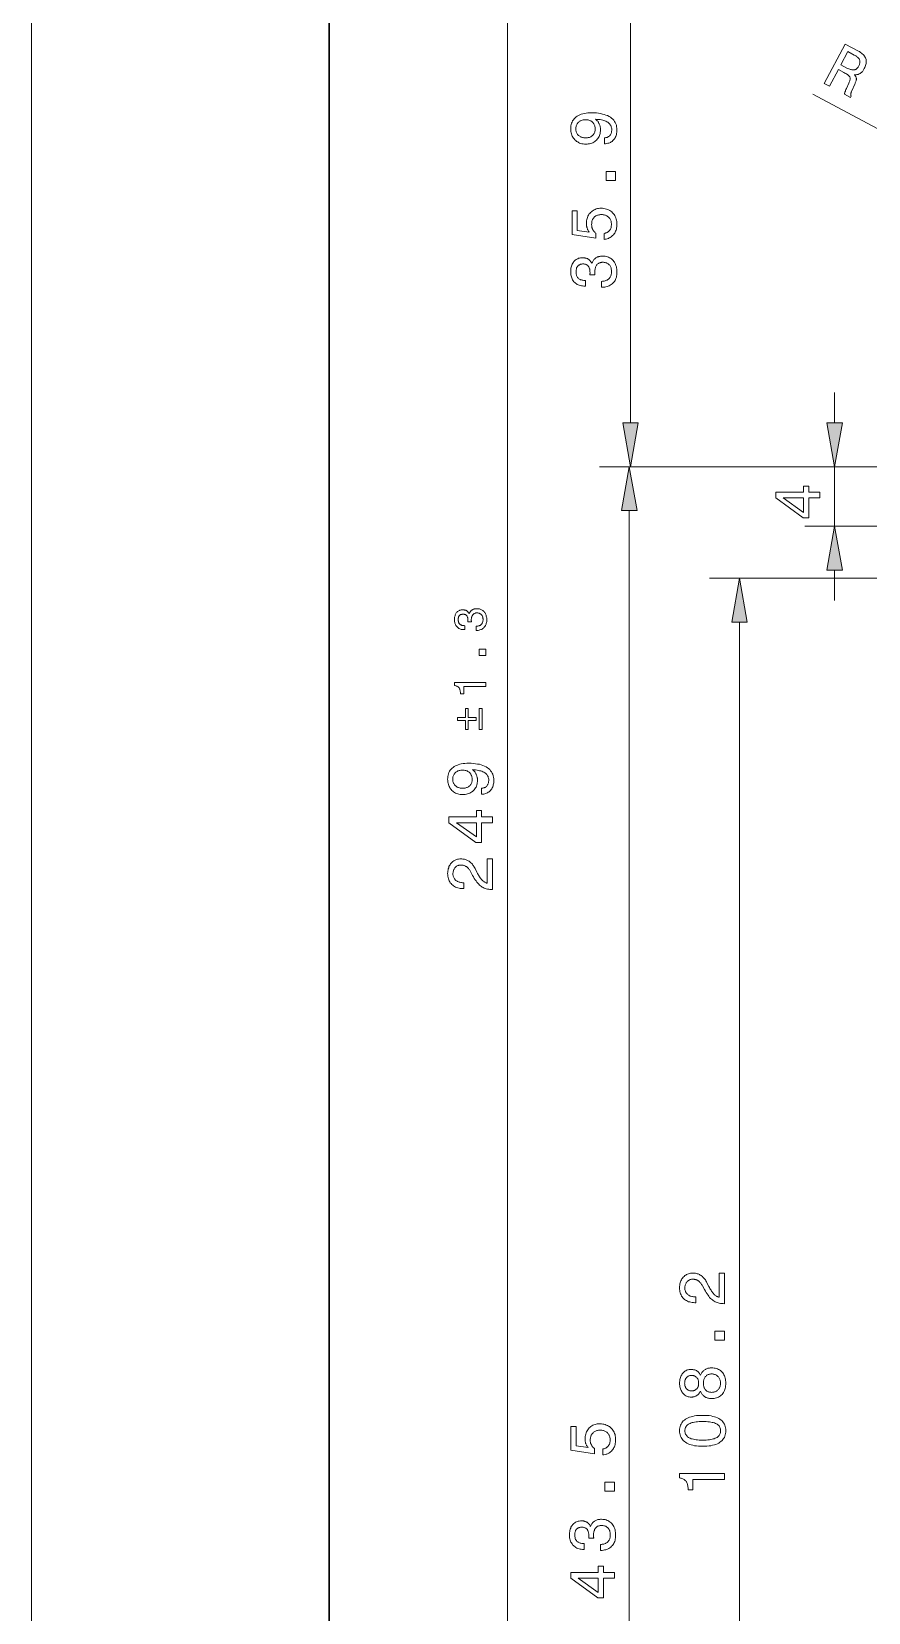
# Model space of a CAD drawing. Extents: x 0 to 297, y 0 to 420.
# Drawn here: x 0 to 56.2, y 210.7 to 317 of the extents above; entities that cross this region are included whole.
import ezdxf

# ---------------------------------------------------------------- set-up
doc = ezdxf.new("R2010")
doc.units = 0

msp = doc.modelspace()

# ---------------------------------------------------------------- linework, layer by layer
at = {"lineweight": 13}
for p, q in [((0, 420), (0, 0)), ((31.98, 147.18), (31.98, 390.27)), ((40.25, 290.68), (40.25, 320.67)), ((66.3, 287.72), (38.17, 287.72)), ((66.3, 287.72), (38.25, 287.72)), ((40.17, 147.18), (40.17, 284.77)), ((66.8, 280.22), (45.57, 280.22)), ((47.57, 174.98), (47.57, 277.27))]:
    msp.add_line(p, q, dxfattribs=at)
at = {"color": 3, "lineweight": 30}
msp.add_line((20, 415), (20, 5), dxfattribs=at)
at = {"lineweight": 13, "ltscale": 0.427657}
msp.add_line((67.59, 304.71), (52.5, 312.76), dxfattribs=at)
at = {"lineweight": 13, "ltscale": 0.051139}
msp.add_line((53.97, 290.68), (53.97, 292.72), dxfattribs=at)
at = {"lineweight": 13, "ltscale": 0.358197}
for p, q in [((66.3, 287.72), (51.97, 287.72)), ((66.3, 283.72), (51.97, 283.72))]:
    msp.add_line(p, q, dxfattribs=at)
at = {"lineweight": 13, "ltscale": 0.1}
msp.add_line((53.97, 283.72), (53.97, 287.72), dxfattribs=at)
at = {"lineweight": 13, "ltscale": 0.05114}
msp.add_line((53.97, 278.72), (53.97, 280.77), dxfattribs=at)
at = {"lineweight": 13}
for points in [[(53.27, 313.49), (54.68, 316.13), (55.57, 315.66), (55.64, 315.62), (55.71, 315.57), (55.77, 315.53), (55.83, 315.48), (55.88, 315.43), (55.93, 315.38), (55.97, 315.32), (56.01, 315.27), (56.04, 315.21), (56.06, 315.15), (56.08, 315.09), (56.09, 315.03), (56.09, 314.96), (56.09, 314.9), (56.09, 314.83), (56.07, 314.76), (56.05, 314.69), (56.03, 314.62), (56, 314.55), (55.96, 314.48), (55.94, 314.44), (55.92, 314.4), (55.89, 314.36), (55.86, 314.32), (55.83, 314.29), (55.81, 314.26), (55.78, 314.23), (55.74, 314.2), (55.71, 314.18), (55.68, 314.16), (55.64, 314.14), (55.61, 314.12), (55.57, 314.11), (55.54, 314.09), (55.5, 314.08), (55.46, 314.08), (55.42, 314.07), (55.38, 314.07), (55.34, 314.07), (55.29, 314.07), (55.32, 314.04), (55.34, 314.02), (55.36, 313.99), (55.37, 313.97), (55.39, 313.94), (55.4, 313.92), (55.41, 313.89), (55.42, 313.87), (55.42, 313.84), (55.43, 313.81), (55.43, 313.79), (55.43, 313.76), (55.42, 313.72), (55.42, 313.69), (55.41, 313.65), (55.4, 313.61), (55.38, 313.57), (55.36, 313.52), (55.35, 313.48), (55.32, 313.43), (55.12, 312.98), (55.11, 312.95), (55.1, 312.93), (55.09, 312.9), (55.08, 312.88), (55.07, 312.85), (55.06, 312.83), (55.06, 312.81), (55.05, 312.79), (55.05, 312.78), (55.05, 312.76), (55.05, 312.74), (55.05, 312.73), (55.05, 312.71), (55.05, 312.7), (55.05, 312.68), (55.05, 312.67), (55.06, 312.66), (55.06, 312.64), (55.07, 312.63), (55.08, 312.62), (55.04, 312.54), (54.64, 312.76), (54.64, 312.77), (54.64, 312.78), (54.64, 312.8), (54.64, 312.81), (54.64, 312.82), (54.65, 312.84), (54.65, 312.86), (54.65, 312.87), (54.66, 312.89), (54.66, 312.91), (54.67, 312.93), (54.68, 312.95), (54.69, 312.97), (54.69, 312.99), (54.7, 313.02), (54.71, 313.04), (54.72, 313.07), (54.74, 313.1), (54.75, 313.12), (54.76, 313.15), (54.93, 313.51), (54.95, 313.56), (54.97, 313.61), (54.98, 313.65), (55, 313.7), (55.01, 313.74), (55.01, 313.78), (55.01, 313.81), (55.01, 313.84), (55.01, 313.87), (55, 313.9), (54.99, 313.93), (54.97, 313.95), (54.94, 313.98), (54.91, 314.01), (54.87, 314.04), (54.83, 314.08), (54.78, 314.11), (54.72, 314.15), (54.65, 314.18), (54.58, 314.22), (54.22, 314.41), (53.63, 313.3)], [(55.29, 315.39), (54.86, 315.62), (54.39, 314.74), (54.8, 314.52), (54.86, 314.49), (54.92, 314.46), (54.98, 314.44), (55.03, 314.42), (55.08, 314.41), (55.13, 314.4), (55.17, 314.39), (55.21, 314.39), (55.25, 314.39), (55.29, 314.39), (55.32, 314.4), (55.36, 314.41), (55.39, 314.43), (55.42, 314.45), (55.45, 314.48), (55.48, 314.51), (55.51, 314.54), (55.54, 314.58), (55.57, 314.62), (55.59, 314.67), (55.62, 314.71), (55.64, 314.76), (55.65, 314.8), (55.66, 314.84), (55.67, 314.88), (55.67, 314.92), (55.67, 314.96), (55.67, 315), (55.66, 315.03), (55.65, 315.07), (55.64, 315.1), (55.62, 315.13), (55.59, 315.17), (55.56, 315.2), (55.53, 315.23), (55.49, 315.26), (55.45, 315.29), (55.4, 315.33), (55.35, 315.36)], [(38.51, 309.43), (38.51, 309.83), (38.55, 309.83), (38.6, 309.84), (38.64, 309.85), (38.68, 309.86), (38.71, 309.87), (38.75, 309.89), (38.78, 309.91), (38.81, 309.93), (38.84, 309.95), (38.86, 309.98), (38.89, 310.01), (38.91, 310.04), (38.93, 310.08), (38.94, 310.11), (38.96, 310.15), (38.97, 310.19), (38.98, 310.23), (38.98, 310.27), (38.99, 310.32), (38.99, 310.37), (38.99, 310.43), (38.98, 310.49), (38.96, 310.55), (38.95, 310.61), (38.92, 310.66), (38.89, 310.71), (38.86, 310.75), (38.82, 310.8), (38.77, 310.84), (38.72, 310.87), (38.66, 310.91), (38.6, 310.94), (38.53, 310.96), (38.46, 310.99), (38.38, 311.01), (38.3, 311.03), (38.21, 311.05), (38.11, 311.06), (38.01, 311.07), (37.9, 311.08), (37.93, 311.05), (37.96, 311.02), (37.99, 311), (38.02, 310.97), (38.05, 310.94), (38.07, 310.91), (38.09, 310.87), (38.11, 310.84), (38.13, 310.8), (38.15, 310.77), (38.17, 310.73), (38.18, 310.69), (38.19, 310.66), (38.2, 310.62), (38.21, 310.58), (38.22, 310.54), (38.23, 310.49), (38.23, 310.45), (38.23, 310.41), (38.23, 310.36), (38.23, 310.28), (38.22, 310.2), (38.21, 310.12), (38.19, 310.05), (38.17, 309.98), (38.14, 309.91), (38.1, 309.85), (38.06, 309.79), (38.01, 309.73), (37.96, 309.67), (37.9, 309.62), (37.85, 309.58), (37.78, 309.54), (37.72, 309.5), (37.64, 309.47), (37.57, 309.45), (37.49, 309.43), (37.41, 309.42), (37.33, 309.41), (37.24, 309.41), (37.15, 309.41), (37.07, 309.42), (36.99, 309.43), (36.91, 309.45), (36.83, 309.48), (36.76, 309.51), (36.7, 309.55), (36.63, 309.59), (36.57, 309.64), (36.51, 309.69), (36.46, 309.75), (36.41, 309.81), (36.37, 309.87), (36.33, 309.94), (36.3, 310.01), (36.28, 310.09), (36.26, 310.17), (36.24, 310.25), (36.24, 310.34), (36.23, 310.43), (36.24, 310.53), (36.25, 310.63), (36.27, 310.72), (36.29, 310.81), (36.32, 310.89), (36.36, 310.97), (36.41, 311.04), (36.47, 311.11), (36.53, 311.17), (36.6, 311.23), (36.67, 311.28), (36.76, 311.33), (36.85, 311.37), (36.94, 311.41), (37.04, 311.44), (37.15, 311.46), (37.27, 311.48), (37.39, 311.5), (37.52, 311.51), (37.65, 311.51), (37.81, 311.51), (37.96, 311.5), (38.1, 311.48), (38.24, 311.46), (38.37, 311.43), (38.49, 311.4), (38.6, 311.36), (38.71, 311.32), (38.81, 311.27), (38.9, 311.21), (38.98, 311.15), (39.06, 311.08), (39.12, 311.01), (39.18, 310.93), (39.23, 310.85), (39.27, 310.76), (39.3, 310.67), (39.32, 310.57), (39.33, 310.47), (39.34, 310.36), (39.34, 310.28), (39.33, 310.2), (39.32, 310.12), (39.3, 310.05), (39.28, 309.98), (39.26, 309.92), (39.23, 309.85), (39.19, 309.79), (39.16, 309.74), (39.11, 309.69), (39.07, 309.64), (39.02, 309.59), (38.96, 309.56), (38.91, 309.52), (38.85, 309.5), (38.79, 309.47), (38.72, 309.46), (38.66, 309.44), (38.58, 309.43)], [(37.24, 309.82), (37.29, 309.83), (37.35, 309.83), (37.4, 309.84), (37.45, 309.85), (37.5, 309.86), (37.54, 309.88), (37.59, 309.9), (37.63, 309.93), (37.67, 309.96), (37.7, 309.99), (37.74, 310.02), (37.76, 310.05), (37.79, 310.09), (37.81, 310.13), (37.83, 310.17), (37.85, 310.22), (37.86, 310.26), (37.87, 310.31), (37.87, 310.36), (37.88, 310.41), (37.87, 310.47), (37.87, 310.53), (37.86, 310.58), (37.85, 310.63), (37.83, 310.68), (37.81, 310.72), (37.79, 310.76), (37.77, 310.8), (37.74, 310.84), (37.7, 310.88), (37.67, 310.91), (37.63, 310.94), (37.59, 310.96), (37.55, 310.98), (37.5, 311), (37.45, 311.02), (37.4, 311.03), (37.35, 311.04), (37.29, 311.04), (37.23, 311.04), (37.17, 311.04), (37.12, 311.04), (37.06, 311.03), (37.01, 311.02), (36.96, 311), (36.92, 310.98), (36.87, 310.96), (36.83, 310.94), (36.79, 310.91), (36.75, 310.88), (36.72, 310.84), (36.69, 310.8), (36.66, 310.76), (36.64, 310.72), (36.62, 310.68), (36.6, 310.63), (36.59, 310.58), (36.58, 310.53), (36.58, 310.48), (36.58, 310.43), (36.58, 310.37), (36.58, 310.32), (36.59, 310.27), (36.6, 310.23), (36.62, 310.18), (36.64, 310.14), (36.66, 310.1), (36.69, 310.06), (36.72, 310.02), (36.76, 309.99), (36.8, 309.96), (36.84, 309.93), (36.88, 309.91), (36.92, 309.88), (36.97, 309.87), (37.02, 309.85), (37.07, 309.84), (37.12, 309.83), (37.18, 309.83)], [(39.25, 306.97), (38.61, 306.97), (38.61, 307.57), (39.25, 307.57)], [(38.47, 303), (38.47, 303.4), (38.52, 303.41), (38.56, 303.42), (38.6, 303.44), (38.64, 303.45), (38.68, 303.47), (38.71, 303.49), (38.75, 303.51), (38.78, 303.54), (38.81, 303.57), (38.84, 303.6), (38.86, 303.63), (38.88, 303.67), (38.9, 303.7), (38.92, 303.74), (38.94, 303.78), (38.95, 303.82), (38.96, 303.86), (38.96, 303.91), (38.97, 303.96), (38.97, 304), (38.97, 304.06), (38.96, 304.12), (38.95, 304.17), (38.94, 304.23), (38.92, 304.28), (38.9, 304.32), (38.88, 304.37), (38.85, 304.41), (38.82, 304.45), (38.78, 304.49), (38.75, 304.52), (38.71, 304.55), (38.66, 304.58), (38.62, 304.61), (38.57, 304.63), (38.52, 304.64), (38.47, 304.66), (38.42, 304.66), (38.36, 304.67), (38.3, 304.67), (38.24, 304.67), (38.18, 304.66), (38.13, 304.66), (38.08, 304.64), (38.03, 304.63), (37.98, 304.61), (37.93, 304.58), (37.89, 304.56), (37.85, 304.53), (37.81, 304.49), (37.78, 304.45), (37.75, 304.41), (37.72, 304.37), (37.7, 304.33), (37.68, 304.28), (37.66, 304.23), (37.65, 304.18), (37.64, 304.12), (37.64, 304.06), (37.63, 304), (37.63, 303.97), (37.64, 303.94), (37.64, 303.9), (37.64, 303.87), (37.65, 303.84), (37.66, 303.8), (37.67, 303.77), (37.68, 303.74), (37.69, 303.71), (37.7, 303.68), (37.72, 303.66), (37.73, 303.63), (37.75, 303.6), (37.77, 303.57), (37.79, 303.55), (37.81, 303.52), (37.83, 303.5), (37.86, 303.48), (37.88, 303.45), (37.91, 303.43), (37.91, 303.09), (36.32, 303.32), (36.32, 304.93), (36.67, 304.93), (36.67, 303.61), (37.48, 303.49), (37.46, 303.52), (37.45, 303.54), (37.43, 303.56), (37.41, 303.59), (37.4, 303.61), (37.38, 303.64), (37.37, 303.66), (37.36, 303.69), (37.35, 303.72), (37.34, 303.75), (37.33, 303.78), (37.32, 303.81), (37.31, 303.84), (37.31, 303.87), (37.3, 303.9), (37.3, 303.93), (37.29, 303.97), (37.29, 304), (37.29, 304.03), (37.29, 304.07), (37.29, 304.16), (37.3, 304.24), (37.31, 304.33), (37.33, 304.41), (37.36, 304.48), (37.39, 304.56), (37.42, 304.63), (37.46, 304.69), (37.51, 304.75), (37.56, 304.81), (37.62, 304.86), (37.68, 304.91), (37.74, 304.95), (37.81, 304.99), (37.88, 305.02), (37.95, 305.05), (38.03, 305.07), (38.11, 305.08), (38.19, 305.09), (38.28, 305.09), (38.37, 305.09), (38.46, 305.08), (38.55, 305.06), (38.63, 305.04), (38.71, 305.02), (38.78, 304.98), (38.85, 304.95), (38.92, 304.9), (38.99, 304.85), (39.05, 304.79), (39.1, 304.73), (39.15, 304.67), (39.2, 304.6), (39.23, 304.53), (39.27, 304.45), (39.29, 304.37), (39.31, 304.29), (39.33, 304.2), (39.34, 304.11), (39.34, 304.02), (39.34, 303.93), (39.33, 303.85), (39.32, 303.78), (39.3, 303.7), (39.28, 303.63), (39.25, 303.56), (39.22, 303.49), (39.19, 303.43), (39.15, 303.37), (39.1, 303.31), (39.05, 303.26), (39, 303.21), (38.94, 303.17), (38.88, 303.13), (38.82, 303.1), (38.76, 303.07), (38.69, 303.04), (38.62, 303.02), (38.55, 303.01)], [(38.31, 299.79), (38.31, 300.18), (38.37, 300.19), (38.43, 300.19), (38.49, 300.2), (38.54, 300.21), (38.59, 300.23), (38.64, 300.25), (38.69, 300.27), (38.73, 300.3), (38.77, 300.33), (38.8, 300.36), (38.84, 300.39), (38.87, 300.43), (38.89, 300.47), (38.91, 300.51), (38.93, 300.56), (38.95, 300.61), (38.96, 300.66), (38.97, 300.71), (38.97, 300.77), (38.98, 300.83), (38.97, 300.88), (38.97, 300.94), (38.96, 300.99), (38.95, 301.04), (38.94, 301.09), (38.92, 301.14), (38.9, 301.18), (38.88, 301.22), (38.85, 301.26), (38.82, 301.29), (38.79, 301.32), (38.75, 301.35), (38.71, 301.38), (38.67, 301.4), (38.63, 301.42), (38.59, 301.43), (38.54, 301.45), (38.49, 301.45), (38.44, 301.46), (38.38, 301.46), (38.33, 301.46), (38.29, 301.45), (38.24, 301.45), (38.2, 301.43), (38.16, 301.42), (38.12, 301.4), (38.09, 301.38), (38.05, 301.35), (38.02, 301.33), (37.99, 301.29), (37.97, 301.26), (37.94, 301.22), (37.92, 301.18), (37.9, 301.14), (37.89, 301.09), (37.88, 301.04), (37.87, 300.99), (37.86, 300.94), (37.85, 300.88), (37.85, 300.82), (37.85, 300.81), (37.85, 300.81), (37.85, 300.8), (37.85, 300.79), (37.85, 300.78), (37.85, 300.77), (37.85, 300.76), (37.85, 300.75), (37.85, 300.74), (37.85, 300.73), (37.86, 300.72), (37.86, 300.71), (37.86, 300.7), (37.86, 300.69), (37.86, 300.68), (37.86, 300.67), (37.86, 300.65), (37.86, 300.64), (37.86, 300.63), (37.86, 300.61), (37.52, 300.61), (37.52, 300.62), (37.52, 300.63), (37.52, 300.64), (37.52, 300.65), (37.52, 300.66), (37.52, 300.67), (37.52, 300.67), (37.52, 300.68), (37.52, 300.69), (37.52, 300.7), (37.53, 300.71), (37.53, 300.72), (37.53, 300.72), (37.53, 300.73), (37.53, 300.74), (37.53, 300.75), (37.53, 300.76), (37.53, 300.76), (37.53, 300.77), (37.53, 300.78), (37.52, 300.83), (37.52, 300.89), (37.52, 300.94), (37.51, 300.99), (37.5, 301.03), (37.48, 301.07), (37.47, 301.11), (37.45, 301.15), (37.43, 301.18), (37.41, 301.21), (37.39, 301.24), (37.36, 301.26), (37.33, 301.28), (37.3, 301.3), (37.27, 301.31), (37.23, 301.33), (37.19, 301.34), (37.15, 301.34), (37.11, 301.35), (37.06, 301.35), (37.02, 301.35), (36.97, 301.34), (36.93, 301.34), (36.89, 301.33), (36.86, 301.32), (36.82, 301.3), (36.79, 301.28), (36.76, 301.26), (36.74, 301.24), (36.71, 301.21), (36.69, 301.19), (36.67, 301.15), (36.65, 301.12), (36.63, 301.09), (36.62, 301.05), (36.61, 301.01), (36.6, 300.96), (36.59, 300.92), (36.59, 300.87), (36.59, 300.82), (36.59, 300.77), (36.59, 300.71), (36.6, 300.66), (36.61, 300.62), (36.63, 300.57), (36.65, 300.53), (36.67, 300.49), (36.69, 300.45), (36.72, 300.42), (36.75, 300.39), (36.78, 300.36), (36.82, 300.33), (36.86, 300.31), (36.9, 300.29), (36.95, 300.28), (37, 300.26), (37.05, 300.25), (37.11, 300.24), (37.17, 300.24), (37.23, 300.24), (37.23, 299.85), (37.2, 299.85), (37.11, 299.86), (37.03, 299.87), (36.95, 299.88), (36.87, 299.9), (36.8, 299.92), (36.73, 299.95), (36.67, 299.98), (36.61, 300.02), (36.55, 300.06), (36.5, 300.11), (36.45, 300.16), (36.4, 300.22), (36.36, 300.28), (36.33, 300.34), (36.3, 300.41), (36.28, 300.48), (36.26, 300.56), (36.24, 300.63), (36.24, 300.72), (36.23, 300.8), (36.24, 300.89), (36.24, 300.98), (36.25, 301.06), (36.27, 301.14), (36.29, 301.21), (36.31, 301.28), (36.34, 301.34), (36.37, 301.4), (36.41, 301.46), (36.45, 301.51), (36.49, 301.56), (36.54, 301.61), (36.59, 301.64), (36.64, 301.68), (36.7, 301.7), (36.76, 301.73), (36.83, 301.74), (36.9, 301.76), (36.97, 301.76), (37.04, 301.77), (37.08, 301.77), (37.13, 301.76), (37.17, 301.76), (37.2, 301.75), (37.24, 301.74), (37.28, 301.73), (37.31, 301.72), (37.35, 301.71), (37.38, 301.69), (37.41, 301.67), (37.44, 301.65), (37.47, 301.63), (37.5, 301.61), (37.52, 301.58), (37.55, 301.55), (37.57, 301.52), (37.59, 301.49), (37.61, 301.46), (37.63, 301.42), (37.65, 301.39), (37.66, 301.43), (37.69, 301.48), (37.71, 301.52), (37.73, 301.56), (37.76, 301.6), (37.79, 301.64), (37.82, 301.67), (37.85, 301.7), (37.89, 301.73), (37.92, 301.76), (37.96, 301.78), (38, 301.8), (38.04, 301.82), (38.09, 301.84), (38.13, 301.85), (38.18, 301.86), (38.23, 301.87), (38.28, 301.88), (38.33, 301.88), (38.38, 301.88), (38.47, 301.88), (38.55, 301.87), (38.63, 301.85), (38.7, 301.83), (38.77, 301.81), (38.84, 301.77), (38.91, 301.74), (38.97, 301.69), (39.02, 301.64), (39.08, 301.59), (39.13, 301.52), (39.17, 301.46), (39.21, 301.39), (39.24, 301.32), (39.27, 301.24), (39.3, 301.16), (39.32, 301.08), (39.33, 300.99), (39.34, 300.9), (39.34, 300.8), (39.34, 300.71), (39.33, 300.62), (39.31, 300.54), (39.3, 300.46), (39.27, 300.38), (39.24, 300.31), (39.21, 300.24), (39.17, 300.18), (39.12, 300.12), (39.07, 300.06), (39.01, 300.01), (38.95, 299.96), (38.89, 299.92), (38.82, 299.88), (38.75, 299.85), (38.68, 299.83), (38.6, 299.81), (38.52, 299.8), (38.43, 299.79), (38.34, 299.79)], [(39.73, 290.68), (40.25, 287.72), (40.77, 290.68)], [(53.45, 290.68), (53.97, 287.72), (54.49, 290.68)], [(40.69, 284.77), (40.17, 287.72), (39.65, 284.77)], [(52.97, 285.63), (52.23, 285.63), (52.23, 284.28), (51.85, 284.28), (50.01, 285.62), (50.01, 286.02), (51.88, 286.02), (51.88, 286.41), (52.23, 286.41), (52.23, 286.02), (52.97, 286.02)], [(51.88, 284.65), (51.88, 285.63), (50.52, 285.63)], [(54.49, 280.77), (53.97, 283.72), (53.45, 280.77)], [(48.09, 277.27), (47.57, 280.22), (47.05, 277.27)], [(29.87, 276.72), (29.87, 277), (29.92, 277), (29.96, 277), (30, 277.01), (30.04, 277.02), (30.07, 277.03), (30.1, 277.04), (30.14, 277.06), (30.16, 277.08), (30.19, 277.1), (30.22, 277.12), (30.24, 277.14), (30.26, 277.17), (30.28, 277.2), (30.3, 277.23), (30.31, 277.26), (30.32, 277.29), (30.33, 277.33), (30.33, 277.37), (30.34, 277.4), (30.34, 277.45), (30.34, 277.49), (30.33, 277.53), (30.33, 277.56), (30.32, 277.6), (30.31, 277.63), (30.3, 277.66), (30.29, 277.69), (30.27, 277.72), (30.25, 277.75), (30.23, 277.77), (30.21, 277.79), (30.18, 277.81), (30.15, 277.83), (30.13, 277.85), (30.1, 277.86), (30.07, 277.87), (30.03, 277.88), (30, 277.89), (29.96, 277.89), (29.92, 277.89), (29.89, 277.89), (29.86, 277.89), (29.83, 277.88), (29.8, 277.87), (29.77, 277.86), (29.74, 277.85), (29.72, 277.83), (29.69, 277.82), (29.67, 277.8), (29.65, 277.77), (29.63, 277.75), (29.62, 277.72), (29.6, 277.69), (29.59, 277.66), (29.58, 277.63), (29.57, 277.6), (29.56, 277.56), (29.56, 277.52), (29.55, 277.48), (29.55, 277.44), (29.55, 277.44), (29.55, 277.43), (29.55, 277.43), (29.55, 277.42), (29.55, 277.41), (29.55, 277.41), (29.55, 277.4), (29.55, 277.39), (29.55, 277.39), (29.55, 277.38), (29.55, 277.37), (29.55, 277.37), (29.56, 277.36), (29.56, 277.35), (29.56, 277.34), (29.56, 277.33), (29.56, 277.33), (29.56, 277.32), (29.56, 277.31), (29.56, 277.3), (29.32, 277.3), (29.32, 277.3), (29.32, 277.31), (29.32, 277.31), (29.32, 277.32), (29.32, 277.33), (29.32, 277.33), (29.32, 277.34), (29.32, 277.35), (29.32, 277.35), (29.32, 277.36), (29.32, 277.36), (29.32, 277.37), (29.32, 277.37), (29.32, 277.38), (29.32, 277.39), (29.32, 277.39), (29.32, 277.4), (29.32, 277.4), (29.32, 277.41), (29.32, 277.41), (29.32, 277.45), (29.32, 277.49), (29.32, 277.52), (29.31, 277.56), (29.3, 277.59), (29.3, 277.62), (29.28, 277.65), (29.27, 277.67), (29.26, 277.69), (29.24, 277.71), (29.23, 277.73), (29.21, 277.75), (29.19, 277.76), (29.17, 277.78), (29.14, 277.79), (29.12, 277.8), (29.09, 277.8), (29.06, 277.81), (29.03, 277.81), (29, 277.81), (28.97, 277.81), (28.94, 277.81), (28.91, 277.8), (28.88, 277.8), (28.86, 277.79), (28.83, 277.78), (28.81, 277.77), (28.79, 277.75), (28.77, 277.73), (28.75, 277.72), (28.74, 277.7), (28.72, 277.68), (28.71, 277.65), (28.7, 277.63), (28.69, 277.6), (28.68, 277.57), (28.67, 277.54), (28.67, 277.51), (28.67, 277.48), (28.67, 277.44), (28.67, 277.4), (28.67, 277.37), (28.68, 277.33), (28.69, 277.3), (28.7, 277.27), (28.71, 277.24), (28.72, 277.21), (28.74, 277.18), (28.76, 277.16), (28.78, 277.14), (28.8, 277.12), (28.83, 277.1), (28.86, 277.09), (28.89, 277.07), (28.92, 277.06), (28.96, 277.05), (28.99, 277.04), (29.03, 277.04), (29.07, 277.04), (29.11, 277.03), (29.11, 276.77), (29.09, 276.77), (29.03, 276.77), (28.98, 276.77), (28.92, 276.78), (28.87, 276.79), (28.82, 276.81), (28.77, 276.83), (28.72, 276.85), (28.68, 276.88), (28.64, 276.91), (28.6, 276.95), (28.57, 276.98), (28.54, 277.02), (28.51, 277.06), (28.49, 277.11), (28.47, 277.16), (28.45, 277.21), (28.44, 277.26), (28.43, 277.31), (28.42, 277.37), (28.42, 277.43), (28.42, 277.49), (28.43, 277.55), (28.43, 277.61), (28.44, 277.66), (28.46, 277.71), (28.47, 277.76), (28.49, 277.81), (28.51, 277.85), (28.54, 277.89), (28.57, 277.93), (28.6, 277.96), (28.63, 277.99), (28.67, 278.02), (28.71, 278.04), (28.75, 278.06), (28.79, 278.08), (28.83, 278.09), (28.88, 278.1), (28.93, 278.1), (28.98, 278.1), (29.01, 278.1), (29.04, 278.1), (29.07, 278.1), (29.1, 278.09), (29.13, 278.09), (29.15, 278.08), (29.18, 278.07), (29.2, 278.06), (29.22, 278.05), (29.24, 278.04), (29.27, 278.02), (29.29, 278.01), (29.3, 277.99), (29.32, 277.97), (29.34, 277.95), (29.35, 277.93), (29.37, 277.91), (29.38, 277.89), (29.4, 277.86), (29.41, 277.84), (29.42, 277.87), (29.44, 277.9), (29.45, 277.93), (29.47, 277.96), (29.49, 277.99), (29.51, 278.01), (29.53, 278.04), (29.55, 278.06), (29.58, 278.08), (29.6, 278.1), (29.63, 278.11), (29.66, 278.13), (29.69, 278.14), (29.72, 278.15), (29.75, 278.16), (29.78, 278.17), (29.81, 278.18), (29.85, 278.18), (29.89, 278.18), (29.92, 278.18), (29.98, 278.18), (30.04, 278.18), (30.1, 278.17), (30.15, 278.15), (30.2, 278.13), (30.24, 278.11), (30.29, 278.08), (30.33, 278.05), (30.37, 278.02), (30.41, 277.98), (30.44, 277.93), (30.48, 277.89), (30.5, 277.84), (30.53, 277.79), (30.55, 277.74), (30.56, 277.68), (30.58, 277.62), (30.59, 277.56), (30.59, 277.5), (30.59, 277.43), (30.59, 277.36), (30.59, 277.3), (30.58, 277.25), (30.56, 277.19), (30.55, 277.14), (30.52, 277.09), (30.5, 277.04), (30.47, 276.99), (30.44, 276.95), (30.4, 276.91), (30.36, 276.87), (30.32, 276.84), (30.28, 276.81), (30.23, 276.79), (30.18, 276.77), (30.13, 276.75), (30.07, 276.73), (30.02, 276.72), (29.96, 276.72), (29.9, 276.72)], [(30.53, 275.03), (30.08, 275.03), (30.08, 275.45), (30.53, 275.45)], [(30.53, 272.95), (29.04, 272.95), (29.04, 272.46), (28.83, 272.46), (28.82, 272.51), (28.82, 272.56), (28.81, 272.61), (28.81, 272.65), (28.8, 272.69), (28.79, 272.73), (28.77, 272.77), (28.76, 272.8), (28.74, 272.83), (28.73, 272.86), (28.71, 272.88), (28.68, 272.91), (28.66, 272.93), (28.63, 272.95), (28.6, 272.96), (28.57, 272.98), (28.54, 272.99), (28.5, 273), (28.46, 273.01), (28.42, 273.02), (28.42, 273.22), (30.53, 273.22)], [(29.87, 270.66), (29.35, 270.66), (29.35, 270.06), (29.15, 270.06), (29.15, 270.66), (28.63, 270.66), (28.63, 270.87), (29.15, 270.87), (29.15, 271.46), (29.35, 271.46), (29.35, 270.87), (29.87, 270.87)], [(30.08, 270.06), (30.08, 271.46), (30.29, 271.46), (30.29, 270.06)], [(30.24, 265.71), (30.24, 266.11), (30.28, 266.11), (30.33, 266.12), (30.37, 266.13), (30.41, 266.14), (30.44, 266.15), (30.48, 266.17), (30.51, 266.19), (30.54, 266.21), (30.57, 266.24), (30.59, 266.26), (30.62, 266.29), (30.64, 266.33), (30.66, 266.36), (30.67, 266.39), (30.69, 266.43), (30.7, 266.47), (30.71, 266.51), (30.71, 266.56), (30.72, 266.6), (30.72, 266.65), (30.72, 266.72), (30.71, 266.78), (30.69, 266.83), (30.68, 266.89), (30.65, 266.94), (30.62, 266.99), (30.59, 267.04), (30.55, 267.08), (30.5, 267.12), (30.45, 267.15), (30.39, 267.19), (30.33, 267.22), (30.26, 267.25), (30.19, 267.27), (30.11, 267.29), (30.03, 267.31), (29.94, 267.33), (29.84, 267.34), (29.74, 267.35), (29.63, 267.36), (29.66, 267.33), (29.69, 267.31), (29.72, 267.28), (29.75, 267.25), (29.78, 267.22), (29.8, 267.19), (29.82, 267.16), (29.84, 267.12), (29.86, 267.09), (29.88, 267.05), (29.9, 267.01), (29.91, 266.98), (29.92, 266.94), (29.93, 266.9), (29.94, 266.86), (29.95, 266.82), (29.96, 266.78), (29.96, 266.73), (29.96, 266.69), (29.96, 266.65), (29.96, 266.56), (29.95, 266.48), (29.94, 266.41), (29.92, 266.33), (29.9, 266.26), (29.87, 266.19), (29.83, 266.13), (29.79, 266.07), (29.74, 266.01), (29.69, 265.96), (29.63, 265.9), (29.58, 265.86), (29.51, 265.82), (29.45, 265.79), (29.37, 265.76), (29.3, 265.73), (29.22, 265.71), (29.14, 265.7), (29.06, 265.69), (28.97, 265.69), (28.88, 265.69), (28.8, 265.7), (28.72, 265.71), (28.64, 265.73), (28.56, 265.76), (28.49, 265.79), (28.43, 265.83), (28.36, 265.87), (28.3, 265.92), (28.24, 265.97), (28.19, 266.03), (28.14, 266.09), (28.1, 266.16), (28.06, 266.22), (28.03, 266.3), (28.01, 266.37), (27.99, 266.45), (27.97, 266.53), (27.97, 266.62), (27.96, 266.71), (27.97, 266.81), (27.98, 266.91), (28, 267), (28.02, 267.09), (28.05, 267.17), (28.09, 267.25), (28.14, 267.32), (28.2, 267.39), (28.26, 267.45), (28.33, 267.51), (28.4, 267.57), (28.49, 267.61), (28.58, 267.65), (28.67, 267.69), (28.77, 267.72), (28.88, 267.75), (29, 267.77), (29.12, 267.78), (29.25, 267.79), (29.38, 267.79), (29.54, 267.79), (29.69, 267.78), (29.83, 267.76), (29.97, 267.74), (30.1, 267.72), (30.22, 267.68), (30.33, 267.65), (30.44, 267.6), (30.54, 267.55), (30.63, 267.49), (30.71, 267.43), (30.79, 267.37), (30.85, 267.29), (30.91, 267.22), (30.96, 267.13), (31, 267.05), (31.03, 266.95), (31.05, 266.86), (31.06, 266.75), (31.07, 266.65), (31.07, 266.56), (31.06, 266.48), (31.05, 266.41), (31.03, 266.33), (31.01, 266.26), (30.99, 266.2), (30.96, 266.14), (30.92, 266.08), (30.89, 266.02), (30.84, 265.97), (30.8, 265.92), (30.75, 265.88), (30.69, 265.84), (30.64, 265.81), (30.58, 265.78), (30.52, 265.76), (30.45, 265.74), (30.39, 265.72), (30.31, 265.72)], [(28.97, 266.11), (29.02, 266.11), (29.08, 266.11), (29.13, 266.12), (29.18, 266.13), (29.23, 266.15), (29.27, 266.17), (29.32, 266.19), (29.36, 266.21), (29.4, 266.24), (29.43, 266.27), (29.47, 266.3), (29.49, 266.34), (29.52, 266.37), (29.54, 266.41), (29.56, 266.46), (29.58, 266.5), (29.59, 266.55), (29.6, 266.59), (29.6, 266.64), (29.61, 266.7), (29.6, 266.75), (29.6, 266.81), (29.59, 266.86), (29.58, 266.91), (29.56, 266.96), (29.54, 267), (29.52, 267.05), (29.5, 267.09), (29.47, 267.12), (29.43, 267.16), (29.4, 267.19), (29.36, 267.22), (29.32, 267.24), (29.28, 267.27), (29.23, 267.28), (29.18, 267.3), (29.13, 267.31), (29.08, 267.32), (29.02, 267.32), (28.96, 267.33), (28.9, 267.32), (28.85, 267.32), (28.79, 267.31), (28.74, 267.3), (28.69, 267.28), (28.65, 267.27), (28.6, 267.24), (28.56, 267.22), (28.52, 267.19), (28.48, 267.16), (28.45, 267.12), (28.42, 267.09), (28.39, 267.05), (28.37, 267.01), (28.35, 266.96), (28.33, 266.92), (28.32, 266.87), (28.31, 266.82), (28.31, 266.76), (28.31, 266.71), (28.31, 266.65), (28.31, 266.6), (28.32, 266.56), (28.33, 266.51), (28.35, 266.46), (28.37, 266.42), (28.39, 266.38), (28.42, 266.34), (28.45, 266.31), (28.49, 266.27), (28.53, 266.24), (28.57, 266.21), (28.61, 266.19), (28.65, 266.17), (28.7, 266.15), (28.75, 266.13), (28.8, 266.12), (28.85, 266.11), (28.91, 266.11)], [(30.98, 263.79), (30.24, 263.79), (30.24, 262.47), (29.86, 262.47), (28.05, 263.79), (28.05, 264.18), (29.89, 264.18), (29.89, 264.61), (30.24, 264.61), (30.24, 264.18), (30.98, 264.18)], [(29.89, 262.84), (29.89, 263.79), (28.55, 263.79)], [(30.98, 259.3), (30.97, 259.3), (30.88, 259.3), (30.8, 259.31), (30.72, 259.32), (30.64, 259.33), (30.56, 259.35), (30.49, 259.38), (30.42, 259.4), (30.35, 259.43), (30.29, 259.47), (30.23, 259.51), (30.17, 259.55), (30.11, 259.6), (30.05, 259.66), (29.99, 259.73), (29.93, 259.8), (29.87, 259.88), (29.81, 259.96), (29.75, 260.05), (29.69, 260.15), (29.64, 260.25), (29.5, 260.51), (29.47, 260.55), (29.45, 260.6), (29.42, 260.64), (29.39, 260.67), (29.36, 260.71), (29.34, 260.74), (29.31, 260.77), (29.28, 260.8), (29.25, 260.82), (29.22, 260.84), (29.19, 260.86), (29.15, 260.88), (29.12, 260.9), (29.08, 260.91), (29.05, 260.92), (29.01, 260.93), (28.97, 260.94), (28.93, 260.95), (28.89, 260.95), (28.85, 260.95), (28.81, 260.95), (28.76, 260.94), (28.72, 260.94), (28.68, 260.92), (28.64, 260.91), (28.6, 260.89), (28.56, 260.87), (28.53, 260.85), (28.5, 260.82), (28.47, 260.79), (28.44, 260.75), (28.42, 260.72), (28.39, 260.68), (28.37, 260.64), (28.36, 260.6), (28.35, 260.55), (28.34, 260.5), (28.33, 260.45), (28.32, 260.4), (28.32, 260.35), (28.32, 260.3), (28.33, 260.25), (28.34, 260.2), (28.35, 260.15), (28.37, 260.11), (28.39, 260.06), (28.41, 260.02), (28.44, 259.99), (28.47, 259.95), (28.51, 259.92), (28.55, 259.89), (28.59, 259.86), (28.63, 259.84), (28.68, 259.82), (28.73, 259.8), (28.78, 259.79), (28.84, 259.78), (28.89, 259.77), (28.95, 259.76), (29.02, 259.76), (29.05, 259.76), (29.05, 259.37), (28.99, 259.37), (28.9, 259.37), (28.81, 259.38), (28.73, 259.4), (28.64, 259.41), (28.57, 259.44), (28.49, 259.47), (28.42, 259.5), (28.36, 259.54), (28.3, 259.59), (28.24, 259.64), (28.19, 259.7), (28.14, 259.76), (28.1, 259.82), (28.06, 259.89), (28.03, 259.96), (28.01, 260.03), (27.99, 260.11), (27.97, 260.2), (27.97, 260.28), (27.96, 260.37), (27.97, 260.46), (27.97, 260.54), (27.99, 260.62), (28, 260.7), (28.03, 260.77), (28.05, 260.84), (28.08, 260.91), (28.12, 260.97), (28.16, 261.03), (28.21, 261.09), (28.26, 261.14), (28.32, 261.19), (28.37, 261.23), (28.43, 261.26), (28.5, 261.29), (28.56, 261.32), (28.63, 261.34), (28.7, 261.35), (28.78, 261.36), (28.86, 261.36), (28.92, 261.36), (28.98, 261.35), (29.04, 261.35), (29.09, 261.34), (29.15, 261.32), (29.2, 261.3), (29.25, 261.28), (29.3, 261.26), (29.35, 261.23), (29.4, 261.2), (29.45, 261.17), (29.49, 261.13), (29.53, 261.09), (29.58, 261.05), (29.62, 261), (29.66, 260.95), (29.7, 260.89), (29.73, 260.84), (29.77, 260.78), (29.8, 260.71), (29.93, 260.46), (29.97, 260.39), (30.01, 260.32), (30.04, 260.26), (30.08, 260.2), (30.11, 260.15), (30.14, 260.1), (30.18, 260.05), (30.21, 260.01), (30.24, 259.97), (30.27, 259.94), (30.3, 259.91), (30.33, 259.88), (30.37, 259.86), (30.4, 259.83), (30.43, 259.81), (30.47, 259.79), (30.5, 259.77), (30.54, 259.76), (30.57, 259.74), (30.61, 259.73), (30.61, 261.36), (30.98, 261.36)], [(46.57, 231.46), (46.56, 231.46), (46.47, 231.47), (46.38, 231.47), (46.3, 231.48), (46.22, 231.5), (46.15, 231.52), (46.07, 231.54), (46, 231.57), (45.94, 231.6), (45.87, 231.63), (45.81, 231.67), (45.75, 231.72), (45.69, 231.77), (45.63, 231.82), (45.57, 231.89), (45.51, 231.96), (45.46, 232.04), (45.4, 232.12), (45.34, 232.21), (45.28, 232.31), (45.22, 232.42), (45.08, 232.67), (45.06, 232.72), (45.03, 232.76), (45, 232.8), (44.98, 232.84), (44.95, 232.87), (44.92, 232.9), (44.89, 232.93), (44.86, 232.96), (44.83, 232.99), (44.8, 233.01), (44.77, 233.03), (44.74, 233.05), (44.7, 233.06), (44.67, 233.07), (44.63, 233.09), (44.6, 233.1), (44.56, 233.1), (44.52, 233.11), (44.48, 233.11), (44.44, 233.11), (44.39, 233.11), (44.35, 233.11), (44.3, 233.1), (44.26, 233.09), (44.22, 233.07), (44.19, 233.05), (44.15, 233.03), (44.12, 233.01), (44.08, 232.98), (44.05, 232.95), (44.03, 232.92), (44, 232.88), (43.98, 232.84), (43.96, 232.8), (43.94, 232.76), (43.93, 232.71), (43.92, 232.67), (43.91, 232.62), (43.91, 232.57), (43.91, 232.51), (43.91, 232.46), (43.91, 232.41), (43.92, 232.36), (43.94, 232.31), (43.95, 232.27), (43.97, 232.23), (44, 232.19), (44.03, 232.15), (44.06, 232.12), (44.09, 232.08), (44.13, 232.05), (44.17, 232.03), (44.22, 232), (44.26, 231.98), (44.31, 231.97), (44.37, 231.95), (44.42, 231.94), (44.48, 231.93), (44.54, 231.93), (44.6, 231.93), (44.64, 231.93), (44.64, 231.53), (44.58, 231.53), (44.48, 231.54), (44.4, 231.54), (44.31, 231.56), (44.23, 231.58), (44.15, 231.6), (44.08, 231.63), (44.01, 231.67), (43.94, 231.71), (43.88, 231.75), (43.83, 231.8), (43.77, 231.86), (43.73, 231.92), (43.68, 231.98), (43.65, 232.05), (43.62, 232.12), (43.59, 232.2), (43.57, 232.28), (43.56, 232.36), (43.55, 232.44), (43.55, 232.54), (43.55, 232.62), (43.56, 232.71), (43.57, 232.79), (43.59, 232.86), (43.61, 232.94), (43.64, 233.01), (43.67, 233.07), (43.71, 233.13), (43.75, 233.19), (43.8, 233.25), (43.85, 233.3), (43.9, 233.35), (43.96, 233.39), (44.02, 233.43), (44.08, 233.46), (44.15, 233.48), (44.22, 233.5), (44.29, 233.51), (44.36, 233.52), (44.44, 233.52), (44.5, 233.52), (44.56, 233.52), (44.62, 233.51), (44.68, 233.5), (44.73, 233.48), (44.79, 233.47), (44.84, 233.45), (44.89, 233.42), (44.94, 233.39), (44.99, 233.36), (45.03, 233.33), (45.08, 233.29), (45.12, 233.25), (45.16, 233.21), (45.2, 233.16), (45.24, 233.11), (45.28, 233.06), (45.32, 233), (45.35, 232.94), (45.39, 232.87), (45.52, 232.62), (45.55, 232.55), (45.59, 232.49), (45.63, 232.42), (45.66, 232.37), (45.7, 232.31), (45.73, 232.26), (45.76, 232.22), (45.8, 232.17), (45.83, 232.14), (45.86, 232.1), (45.89, 232.07), (45.92, 232.05), (45.95, 232.02), (45.98, 232), (46.02, 231.97), (46.05, 231.95), (46.09, 231.94), (46.12, 231.92), (46.16, 231.91), (46.2, 231.9), (46.2, 233.52), (46.57, 233.52)], [(46.57, 229.02), (45.92, 229.02), (45.92, 229.62), (46.57, 229.62)], [(44.95, 225.58), (44.93, 225.55), (44.91, 225.51), (44.89, 225.47), (44.87, 225.44), (44.85, 225.41), (44.82, 225.38), (44.79, 225.36), (44.77, 225.33), (44.74, 225.31), (44.71, 225.29), (44.67, 225.27), (44.64, 225.25), (44.61, 225.24), (44.57, 225.22), (44.53, 225.21), (44.49, 225.2), (44.45, 225.2), (44.41, 225.19), (44.37, 225.19), (44.32, 225.19), (44.25, 225.19), (44.19, 225.2), (44.13, 225.21), (44.07, 225.23), (44.01, 225.25), (43.96, 225.28), (43.9, 225.31), (43.85, 225.35), (43.81, 225.4), (43.76, 225.45), (43.72, 225.5), (43.69, 225.56), (43.65, 225.62), (43.63, 225.68), (43.6, 225.74), (43.58, 225.81), (43.57, 225.88), (43.56, 225.96), (43.55, 226.04), (43.55, 226.12), (43.55, 226.2), (43.56, 226.28), (43.57, 226.36), (43.58, 226.43), (43.6, 226.5), (43.63, 226.56), (43.65, 226.63), (43.69, 226.68), (43.72, 226.74), (43.76, 226.79), (43.81, 226.84), (43.85, 226.89), (43.9, 226.92), (43.96, 226.96), (44.01, 226.99), (44.07, 227.01), (44.13, 227.03), (44.19, 227.04), (44.25, 227.05), (44.32, 227.05), (44.37, 227.05), (44.41, 227.05), (44.45, 227.04), (44.49, 227.03), (44.53, 227.03), (44.57, 227.01), (44.61, 227), (44.64, 226.99), (44.68, 226.97), (44.71, 226.95), (44.74, 226.93), (44.77, 226.91), (44.8, 226.89), (44.82, 226.86), (44.85, 226.83), (44.87, 226.8), (44.89, 226.77), (44.91, 226.73), (44.93, 226.69), (44.95, 226.66), (44.97, 226.7), (44.99, 226.75), (45.02, 226.79), (45.04, 226.83), (45.07, 226.87), (45.1, 226.91), (45.13, 226.94), (45.16, 226.97), (45.2, 227), (45.24, 227.03), (45.28, 227.05), (45.32, 227.07), (45.36, 227.09), (45.4, 227.11), (45.45, 227.12), (45.5, 227.13), (45.55, 227.14), (45.6, 227.15), (45.65, 227.15), (45.71, 227.15), (45.79, 227.15), (45.87, 227.14), (45.95, 227.13), (46.03, 227.11), (46.1, 227.08), (46.16, 227.05), (46.23, 227.02), (46.29, 226.97), (46.34, 226.93), (46.4, 226.87), (46.45, 226.82), (46.49, 226.75), (46.53, 226.69), (46.56, 226.62), (46.59, 226.55), (46.61, 226.47), (46.63, 226.39), (46.64, 226.3), (46.65, 226.21), (46.65, 226.12), (46.65, 226.03), (46.64, 225.94), (46.63, 225.85), (46.61, 225.77), (46.59, 225.69), (46.56, 225.62), (46.53, 225.55), (46.49, 225.49), (46.45, 225.42), (46.4, 225.37), (46.34, 225.31), (46.29, 225.27), (46.23, 225.23), (46.16, 225.19), (46.1, 225.16), (46.03, 225.13), (45.95, 225.11), (45.87, 225.1), (45.79, 225.09), (45.71, 225.09), (45.65, 225.09), (45.6, 225.09), (45.55, 225.1), (45.5, 225.11), (45.45, 225.12), (45.4, 225.13), (45.36, 225.15), (45.32, 225.17), (45.28, 225.19), (45.24, 225.21), (45.2, 225.24), (45.16, 225.27), (45.13, 225.3), (45.1, 225.33), (45.07, 225.37), (45.04, 225.41), (45.02, 225.45), (44.99, 225.49), (44.97, 225.54)], [(44.36, 225.6), (44.4, 225.6), (44.44, 225.6), (44.48, 225.61), (44.51, 225.62), (44.55, 225.63), (44.58, 225.65), (44.62, 225.67), (44.65, 225.69), (44.67, 225.71), (44.7, 225.74), (44.73, 225.77), (44.75, 225.8), (44.77, 225.84), (44.79, 225.87), (44.8, 225.91), (44.81, 225.95), (44.82, 225.99), (44.83, 226.03), (44.83, 226.07), (44.83, 226.12), (44.83, 226.17), (44.83, 226.21), (44.82, 226.25), (44.81, 226.29), (44.8, 226.33), (44.79, 226.37), (44.77, 226.41), (44.75, 226.44), (44.73, 226.47), (44.7, 226.5), (44.67, 226.53), (44.65, 226.55), (44.62, 226.57), (44.58, 226.59), (44.55, 226.61), (44.51, 226.62), (44.48, 226.63), (44.44, 226.64), (44.4, 226.64), (44.36, 226.64), (44.31, 226.64), (44.27, 226.64), (44.24, 226.63), (44.2, 226.62), (44.16, 226.61), (44.13, 226.59), (44.1, 226.57), (44.07, 226.55), (44.04, 226.53), (44.02, 226.5), (43.99, 226.47), (43.97, 226.44), (43.95, 226.41), (43.94, 226.38), (43.93, 226.34), (43.91, 226.3), (43.91, 226.26), (43.9, 226.21), (43.9, 226.17), (43.89, 226.12), (43.9, 226.07), (43.9, 226.03), (43.91, 225.98), (43.91, 225.94), (43.93, 225.9), (43.94, 225.87), (43.95, 225.83), (43.97, 225.8), (43.99, 225.77), (44.02, 225.74), (44.04, 225.71), (44.07, 225.69), (44.1, 225.67), (44.13, 225.65), (44.16, 225.63), (44.2, 225.62), (44.24, 225.61), (44.27, 225.6), (44.31, 225.6)], [(45.7, 225.5), (45.75, 225.51), (45.8, 225.51), (45.85, 225.52), (45.9, 225.53), (45.94, 225.55), (45.99, 225.56), (46.03, 225.59), (46.06, 225.61), (46.1, 225.64), (46.13, 225.67), (46.16, 225.7), (46.19, 225.74), (46.21, 225.78), (46.23, 225.82), (46.25, 225.86), (46.27, 225.91), (46.28, 225.96), (46.29, 226.01), (46.29, 226.06), (46.29, 226.12), (46.29, 226.18), (46.29, 226.23), (46.28, 226.28), (46.27, 226.33), (46.25, 226.38), (46.23, 226.42), (46.21, 226.46), (46.19, 226.5), (46.16, 226.54), (46.13, 226.57), (46.1, 226.6), (46.06, 226.63), (46.03, 226.66), (45.99, 226.68), (45.94, 226.7), (45.9, 226.71), (45.85, 226.72), (45.8, 226.73), (45.75, 226.74), (45.7, 226.74), (45.65, 226.74), (45.6, 226.73), (45.56, 226.72), (45.51, 226.71), (45.47, 226.7), (45.43, 226.68), (45.39, 226.66), (45.36, 226.63), (45.33, 226.6), (45.3, 226.57), (45.27, 226.54), (45.24, 226.5), (45.22, 226.46), (45.2, 226.42), (45.18, 226.38), (45.17, 226.33), (45.16, 226.28), (45.15, 226.23), (45.15, 226.18), (45.15, 226.12), (45.15, 226.06), (45.15, 226.01), (45.16, 225.96), (45.17, 225.91), (45.18, 225.86), (45.2, 225.82), (45.22, 225.78), (45.24, 225.74), (45.27, 225.7), (45.3, 225.67), (45.33, 225.64), (45.36, 225.61), (45.39, 225.58), (45.43, 225.56), (45.47, 225.55), (45.51, 225.53), (45.56, 225.52), (45.6, 225.51), (45.65, 225.51)], [(38.39, 221.3), (38.39, 221.7), (38.43, 221.71), (38.47, 221.72), (38.52, 221.73), (38.56, 221.75), (38.59, 221.76), (38.63, 221.79), (38.66, 221.81), (38.69, 221.83), (38.72, 221.86), (38.75, 221.89), (38.78, 221.93), (38.8, 221.96), (38.82, 222), (38.84, 222.03), (38.85, 222.07), (38.86, 222.12), (38.87, 222.16), (38.88, 222.2), (38.88, 222.25), (38.88, 222.3), (38.88, 222.36), (38.88, 222.41), (38.87, 222.47), (38.85, 222.52), (38.84, 222.57), (38.82, 222.62), (38.79, 222.66), (38.77, 222.71), (38.73, 222.75), (38.7, 222.78), (38.66, 222.82), (38.62, 222.85), (38.58, 222.88), (38.53, 222.9), (38.49, 222.92), (38.44, 222.94), (38.39, 222.95), (38.33, 222.96), (38.28, 222.97), (38.22, 222.97), (38.16, 222.97), (38.1, 222.96), (38.04, 222.95), (37.99, 222.94), (37.94, 222.92), (37.89, 222.9), (37.85, 222.88), (37.81, 222.85), (37.77, 222.82), (37.73, 222.79), (37.7, 222.75), (37.66, 222.71), (37.64, 222.67), (37.61, 222.62), (37.59, 222.57), (37.58, 222.52), (37.56, 222.47), (37.56, 222.42), (37.55, 222.36), (37.55, 222.3), (37.55, 222.26), (37.55, 222.23), (37.55, 222.2), (37.56, 222.16), (37.57, 222.13), (37.57, 222.1), (37.58, 222.07), (37.59, 222.04), (37.6, 222.01), (37.62, 221.98), (37.63, 221.95), (37.65, 221.92), (37.67, 221.9), (37.68, 221.87), (37.7, 221.84), (37.73, 221.82), (37.75, 221.8), (37.77, 221.77), (37.8, 221.75), (37.82, 221.73), (37.82, 221.38), (36.23, 221.62), (36.23, 223.22), (36.59, 223.22), (36.59, 221.91), (37.4, 221.79), (37.38, 221.81), (37.36, 221.83), (37.34, 221.86), (37.33, 221.88), (37.31, 221.91), (37.3, 221.93), (37.29, 221.96), (37.27, 221.99), (37.26, 222.01), (37.25, 222.04), (37.24, 222.07), (37.23, 222.1), (37.23, 222.13), (37.22, 222.16), (37.21, 222.2), (37.21, 222.23), (37.21, 222.26), (37.2, 222.29), (37.2, 222.33), (37.2, 222.36), (37.21, 222.45), (37.21, 222.54), (37.23, 222.62), (37.25, 222.7), (37.27, 222.78), (37.3, 222.85), (37.34, 222.92), (37.38, 222.99), (37.42, 223.05), (37.48, 223.11), (37.53, 223.16), (37.59, 223.21), (37.66, 223.25), (37.72, 223.29), (37.79, 223.32), (37.87, 223.34), (37.94, 223.36), (38.02, 223.38), (38.11, 223.38), (38.2, 223.39), (38.29, 223.38), (38.38, 223.37), (38.46, 223.36), (38.54, 223.34), (38.62, 223.31), (38.7, 223.28), (38.77, 223.24), (38.84, 223.2), (38.9, 223.14), (38.96, 223.09), (39.02, 223.03), (39.07, 222.96), (39.11, 222.89), (39.15, 222.82), (39.18, 222.74), (39.21, 222.67), (39.23, 222.58), (39.24, 222.5), (39.25, 222.41), (39.25, 222.31), (39.25, 222.23), (39.24, 222.15), (39.23, 222.07), (39.22, 222), (39.19, 221.92), (39.17, 221.85), (39.14, 221.79), (39.1, 221.73), (39.06, 221.67), (39.01, 221.61), (38.97, 221.55), (38.91, 221.51), (38.86, 221.46), (38.8, 221.42), (38.74, 221.39), (38.67, 221.36), (38.61, 221.34), (38.54, 221.32), (38.46, 221.31)], [(45.1, 221.88), (44.96, 221.88), (44.81, 221.89), (44.68, 221.91), (44.55, 221.92), (44.43, 221.95), (44.32, 221.98), (44.22, 222.01), (44.12, 222.05), (44.03, 222.1), (43.95, 222.15), (43.87, 222.2), (43.8, 222.26), (43.74, 222.33), (43.69, 222.4), (43.65, 222.47), (43.61, 222.55), (43.58, 222.64), (43.56, 222.73), (43.55, 222.82), (43.55, 222.92), (43.55, 223.02), (43.56, 223.12), (43.58, 223.21), (43.61, 223.29), (43.65, 223.37), (43.69, 223.45), (43.74, 223.52), (43.8, 223.58), (43.87, 223.64), (43.94, 223.7), (44.03, 223.75), (44.12, 223.79), (44.21, 223.83), (44.32, 223.86), (44.43, 223.89), (44.55, 223.92), (44.68, 223.94), (44.81, 223.95), (44.95, 223.96), (45.1, 223.96), (45.25, 223.96), (45.4, 223.95), (45.53, 223.94), (45.66, 223.92), (45.78, 223.89), (45.89, 223.86), (45.99, 223.83), (46.09, 223.79), (46.18, 223.75), (46.26, 223.7), (46.34, 223.64), (46.4, 223.58), (46.46, 223.52), (46.51, 223.45), (46.56, 223.37), (46.59, 223.29), (46.62, 223.21), (46.64, 223.12), (46.65, 223.02), (46.65, 222.92), (46.65, 222.82), (46.64, 222.73), (46.62, 222.64), (46.59, 222.55), (46.56, 222.47), (46.51, 222.4), (46.46, 222.33), (46.4, 222.26), (46.33, 222.2), (46.26, 222.15), (46.18, 222.1), (46.09, 222.05), (45.99, 222.01), (45.89, 221.98), (45.77, 221.95), (45.65, 221.92), (45.53, 221.91), (45.39, 221.89), (45.25, 221.88)], [(45.1, 222.3), (45.23, 222.3), (45.34, 222.3), (45.45, 222.31), (45.55, 222.32), (45.64, 222.33), (45.73, 222.35), (45.81, 222.37), (45.88, 222.39), (45.95, 222.42), (46.01, 222.45), (46.07, 222.48), (46.12, 222.51), (46.16, 222.55), (46.2, 222.6), (46.23, 222.64), (46.25, 222.69), (46.27, 222.74), (46.29, 222.8), (46.3, 222.86), (46.3, 222.92), (46.3, 222.98), (46.29, 223.04), (46.27, 223.1), (46.25, 223.15), (46.23, 223.2), (46.2, 223.25), (46.16, 223.29), (46.12, 223.33), (46.07, 223.36), (46.02, 223.39), (45.96, 223.42), (45.89, 223.45), (45.81, 223.47), (45.73, 223.49), (45.65, 223.51), (45.55, 223.52), (45.45, 223.53), (45.34, 223.54), (45.23, 223.54), (45.1, 223.54), (44.98, 223.54), (44.87, 223.54), (44.76, 223.53), (44.66, 223.52), (44.56, 223.51), (44.47, 223.49), (44.39, 223.47), (44.32, 223.45), (44.25, 223.42), (44.19, 223.39), (44.14, 223.36), (44.09, 223.33), (44.05, 223.29), (44.01, 223.25), (43.98, 223.2), (43.95, 223.15), (43.93, 223.1), (43.92, 223.04), (43.91, 222.98), (43.91, 222.92), (43.91, 222.86), (43.92, 222.8), (43.93, 222.74), (43.95, 222.69), (43.98, 222.64), (44.01, 222.6), (44.05, 222.55), (44.09, 222.51), (44.14, 222.48), (44.19, 222.45), (44.26, 222.42), (44.32, 222.39), (44.4, 222.37), (44.48, 222.35), (44.57, 222.33), (44.66, 222.32), (44.76, 222.31), (44.87, 222.3), (44.98, 222.3)], [(46.57, 219.65), (44.43, 219.65), (44.43, 218.95), (44.13, 218.95), (44.13, 219.02), (44.12, 219.09), (44.11, 219.16), (44.1, 219.22), (44.09, 219.28), (44.07, 219.34), (44.06, 219.39), (44.04, 219.44), (44.01, 219.48), (43.99, 219.52), (43.96, 219.56), (43.93, 219.59), (43.89, 219.62), (43.85, 219.65), (43.81, 219.67), (43.76, 219.69), (43.71, 219.71), (43.66, 219.73), (43.61, 219.74), (43.55, 219.75), (43.55, 220.04), (46.57, 220.04)], [(39.17, 218.87), (38.52, 218.87), (38.52, 219.47), (39.17, 219.47)], [(38.23, 214.88), (38.23, 215.28), (38.29, 215.28), (38.35, 215.29), (38.4, 215.3), (38.46, 215.31), (38.51, 215.33), (38.56, 215.35), (38.6, 215.37), (38.64, 215.39), (38.68, 215.42), (38.72, 215.45), (38.75, 215.49), (38.78, 215.53), (38.81, 215.57), (38.83, 215.61), (38.85, 215.66), (38.86, 215.7), (38.88, 215.75), (38.88, 215.81), (38.89, 215.86), (38.89, 215.92), (38.89, 215.98), (38.88, 216.04), (38.88, 216.09), (38.87, 216.14), (38.85, 216.19), (38.83, 216.23), (38.81, 216.28), (38.79, 216.32), (38.76, 216.35), (38.73, 216.39), (38.7, 216.42), (38.67, 216.45), (38.63, 216.47), (38.59, 216.5), (38.55, 216.52), (38.5, 216.53), (38.45, 216.54), (38.4, 216.55), (38.35, 216.56), (38.3, 216.56), (38.25, 216.56), (38.2, 216.55), (38.16, 216.54), (38.12, 216.53), (38.08, 216.52), (38.04, 216.5), (38, 216.48), (37.97, 216.45), (37.94, 216.42), (37.91, 216.39), (37.88, 216.36), (37.86, 216.32), (37.84, 216.28), (37.82, 216.23), (37.8, 216.19), (37.79, 216.14), (37.78, 216.09), (37.77, 216.04), (37.77, 215.98), (37.77, 215.92), (37.77, 215.91), (37.77, 215.9), (37.77, 215.89), (37.77, 215.88), (37.77, 215.88), (37.77, 215.87), (37.77, 215.86), (37.77, 215.85), (37.77, 215.84), (37.77, 215.83), (37.77, 215.82), (37.77, 215.81), (37.77, 215.8), (37.77, 215.79), (37.77, 215.78), (37.77, 215.76), (37.77, 215.75), (37.77, 215.74), (37.78, 215.72), (37.78, 215.71), (37.44, 215.71), (37.44, 215.72), (37.44, 215.73), (37.44, 215.74), (37.44, 215.74), (37.44, 215.75), (37.44, 215.76), (37.44, 215.77), (37.44, 215.78), (37.44, 215.79), (37.44, 215.8), (37.44, 215.81), (37.44, 215.81), (37.44, 215.82), (37.44, 215.83), (37.44, 215.84), (37.44, 215.85), (37.44, 215.85), (37.44, 215.86), (37.44, 215.87), (37.44, 215.87), (37.44, 215.93), (37.44, 215.99), (37.43, 216.04), (37.42, 216.08), (37.41, 216.13), (37.4, 216.17), (37.38, 216.21), (37.37, 216.24), (37.35, 216.28), (37.33, 216.31), (37.3, 216.33), (37.28, 216.36), (37.25, 216.38), (37.21, 216.4), (37.18, 216.41), (37.14, 216.42), (37.11, 216.43), (37.06, 216.44), (37.02, 216.44), (36.97, 216.45), (36.93, 216.44), (36.89, 216.44), (36.85, 216.43), (36.81, 216.42), (36.77, 216.41), (36.74, 216.4), (36.71, 216.38), (36.68, 216.36), (36.65, 216.34), (36.62, 216.31), (36.6, 216.28), (36.58, 216.25), (36.56, 216.22), (36.55, 216.18), (36.53, 216.14), (36.52, 216.1), (36.51, 216.06), (36.51, 216.02), (36.5, 215.97), (36.5, 215.92), (36.5, 215.86), (36.51, 215.81), (36.52, 215.76), (36.53, 215.71), (36.54, 215.67), (36.56, 215.62), (36.58, 215.59), (36.61, 215.55), (36.63, 215.51), (36.66, 215.48), (36.7, 215.46), (36.74, 215.43), (36.78, 215.41), (36.82, 215.39), (36.87, 215.37), (36.91, 215.36), (36.97, 215.35), (37.02, 215.34), (37.08, 215.34), (37.14, 215.34), (37.14, 214.95), (37.11, 214.95), (37.03, 214.95), (36.94, 214.96), (36.86, 214.97), (36.79, 214.99), (36.72, 215.02), (36.65, 215.04), (36.58, 215.08), (36.52, 215.12), (36.46, 215.16), (36.41, 215.21), (36.36, 215.26), (36.32, 215.32), (36.28, 215.38), (36.24, 215.44), (36.21, 215.51), (36.19, 215.58), (36.17, 215.65), (36.16, 215.73), (36.15, 215.81), (36.15, 215.9), (36.15, 215.99), (36.16, 216.07), (36.17, 216.16), (36.18, 216.23), (36.2, 216.31), (36.23, 216.38), (36.25, 216.44), (36.28, 216.5), (36.32, 216.56), (36.36, 216.61), (36.41, 216.66), (36.45, 216.7), (36.5, 216.74), (36.56, 216.77), (36.62, 216.8), (36.68, 216.82), (36.74, 216.84), (36.81, 216.85), (36.88, 216.86), (36.96, 216.86), (37, 216.86), (37.04, 216.86), (37.08, 216.86), (37.12, 216.85), (37.16, 216.84), (37.19, 216.83), (37.23, 216.82), (37.26, 216.8), (37.3, 216.79), (37.33, 216.77), (37.36, 216.75), (37.39, 216.73), (37.41, 216.7), (37.44, 216.68), (37.46, 216.65), (37.49, 216.62), (37.51, 216.59), (37.53, 216.56), (37.54, 216.52), (37.56, 216.48), (37.58, 216.53), (37.6, 216.58), (37.62, 216.62), (37.65, 216.66), (37.67, 216.7), (37.7, 216.73), (37.73, 216.77), (37.77, 216.8), (37.8, 216.83), (37.84, 216.85), (37.88, 216.88), (37.92, 216.9), (37.96, 216.92), (38, 216.93), (38.05, 216.95), (38.09, 216.96), (38.14, 216.97), (38.19, 216.97), (38.24, 216.98), (38.3, 216.98), (38.38, 216.97), (38.46, 216.97), (38.54, 216.95), (38.62, 216.93), (38.69, 216.9), (38.76, 216.87), (38.82, 216.83), (38.88, 216.79), (38.94, 216.74), (38.99, 216.68), (39.04, 216.62), (39.09, 216.56), (39.13, 216.49), (39.16, 216.42), (39.19, 216.34), (39.21, 216.26), (39.23, 216.17), (39.24, 216.09), (39.25, 215.99), (39.25, 215.9), (39.25, 215.81), (39.24, 215.72), (39.23, 215.64), (39.21, 215.56), (39.19, 215.48), (39.16, 215.41), (39.12, 215.34), (39.08, 215.28), (39.03, 215.22), (38.98, 215.16), (38.93, 215.11), (38.87, 215.06), (38.8, 215.02), (38.74, 214.98), (38.66, 214.95), (38.59, 214.93), (38.51, 214.91), (38.43, 214.89), (38.35, 214.88), (38.26, 214.88)], [(39.17, 213.01), (38.43, 213.01), (38.43, 211.69), (38.05, 211.69), (36.23, 213.01), (36.23, 213.4), (38.08, 213.4), (38.08, 213.83), (38.43, 213.83), (38.43, 213.4), (39.17, 213.4)], [(38.08, 212.05), (38.08, 213.01), (36.74, 213.01)]]:
    msp.add_lwpolyline(points, close=True, dxfattribs=at)
for points in [[(39.73, 290.68), (40.25, 287.72), (39.73, 290.68), (40.77, 290.68)], [(53.45, 290.68), (53.97, 287.72), (53.45, 290.68), (54.49, 290.68)], [(40.69, 284.77), (40.17, 287.72), (40.69, 284.77), (39.65, 284.77)], [(54.49, 280.77), (53.97, 283.72), (54.49, 280.77), (53.45, 280.77)], [(48.09, 277.27), (47.57, 280.22), (48.09, 277.27), (47.05, 277.27)]]:
    msp.add_solid(points, dxfattribs=at)

doc.saveas('drawing.dxf')
